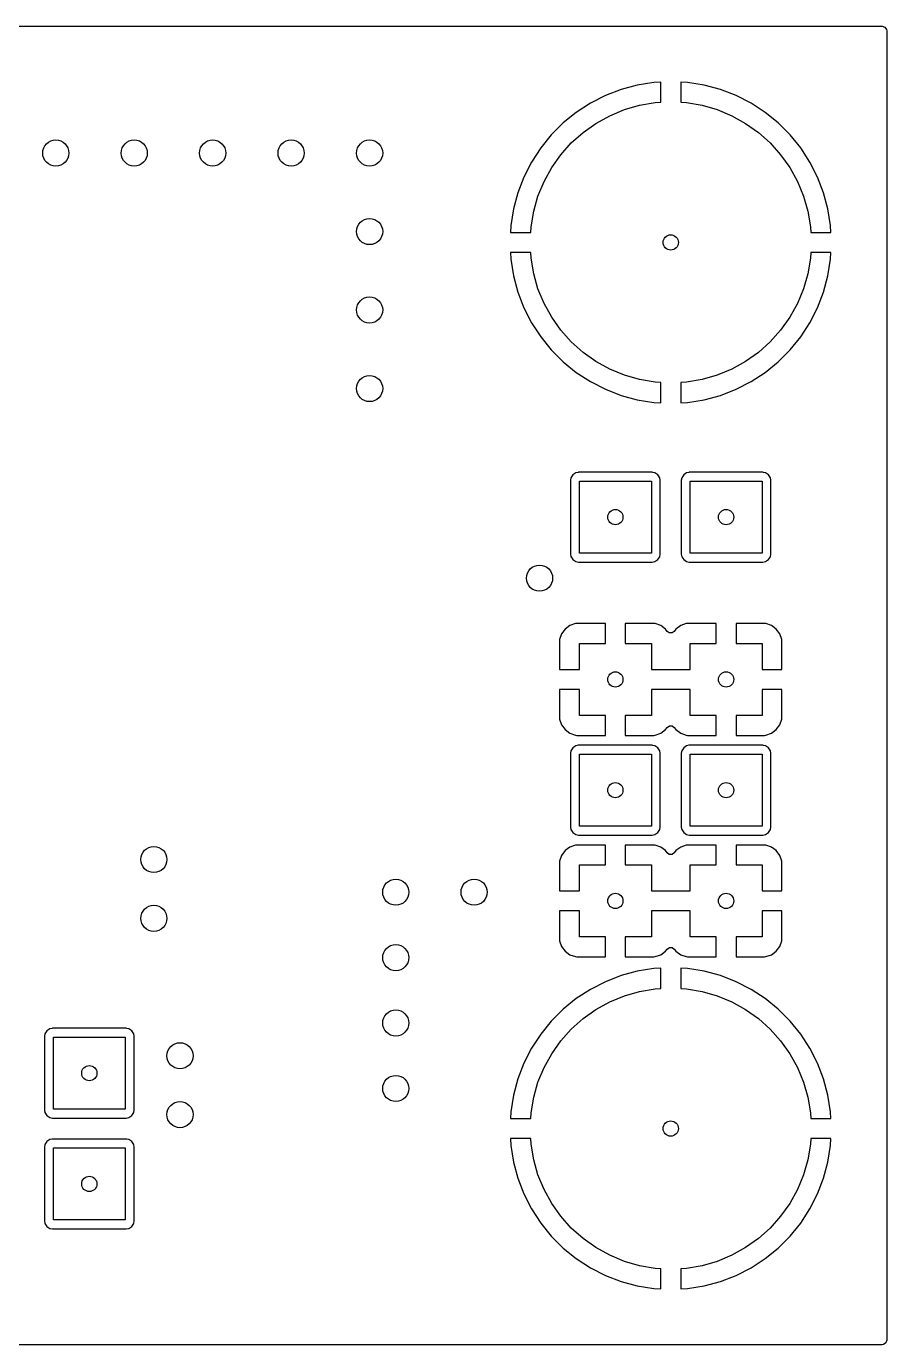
# Model space of a CAD drawing. Extents: x 5.05 to 6.64, y -4.73 to -3.54.
# Drawn here: x 5.864 to 6.642, y -4.729 to -3.539 of the extents above; entities that cross this region are included whole.
import ezdxf

# ---------------------------------------------------------------- set-up
doc = ezdxf.new("R2010")
doc.units = 0
doc.header["$MEASUREMENT"] = 0
doc.layers.add('BLACK', color=7, linetype='CONTINUOUS')

msp = doc.modelspace()

# ---------------------------------------------------------------- linework, layer by layer
at = {"layer": 'BLACK', "linetype": 'CONTINUOUS'}
for p, q in [((5.0554, -3.5389), (6.6376, -3.5389)), ((6.6376, -3.5389), (6.6399, -3.5397)), ((6.6399, -3.5397), (6.6414, -3.5417)), ((6.6414, -3.5417), (6.6416, -3.5429)), ((6.6416, -3.5429), (6.6416, -4.7251)), ((6.4163, -3.592), (6.4016, -3.5959)), ((6.4313, -3.5896), (6.4163, -3.592)), ((6.4163, -3.592), (6.4163, -3.592)), ((6.4375, -3.5893), (6.4313, -3.5896)), ((6.4313, -3.5896), (6.4313, -3.5896)), ((6.4375, -3.6075), (6.4375, -3.5893)), ((6.4375, -3.5893), (6.4375, -3.5893)), ((6.4617, -3.5896), (6.4555, -3.5893)), ((6.4555, -3.5893), (6.4555, -3.6075)), ((6.4767, -3.592), (6.4617, -3.5896)), ((6.4914, -3.5959), (6.4767, -3.592)), ((6.4767, -3.592), (6.4767, -3.592)), ((6.3875, -3.6014), (6.3739, -3.6083)), ((6.4016, -3.5959), (6.3875, -3.6014)), ((6.3875, -3.6014), (6.3875, -3.6014)), ((6.5055, -3.6014), (6.4914, -3.5959)), ((6.5191, -3.6083), (6.5055, -3.6014)), ((6.5055, -3.6014), (6.5055, -3.6014)), ((6.3612, -3.6166), (6.3494, -3.6261)), ((6.3739, -3.6083), (6.3612, -3.6166)), ((6.3739, -3.6083), (6.3739, -3.6083)), ((6.3914, -3.6196), (6.4046, -3.6141)), ((6.4046, -3.6141), (6.4182, -3.6102)), ((6.4182, -3.6102), (6.4323, -3.6078)), ((6.4323, -3.6078), (6.4375, -3.6075)), ((6.4555, -3.6075), (6.4607, -3.6078)), ((6.4607, -3.6078), (6.4748, -3.6102)), ((6.4748, -3.6102), (6.4884, -3.6141)), ((6.4884, -3.6141), (6.5016, -3.6196)), ((6.5318, -3.6166), (6.5191, -3.6083)), ((6.5191, -3.6083), (6.5191, -3.6083)), ((6.5436, -3.6261), (6.5318, -3.6166)), ((6.5318, -3.6166), (6.5318, -3.6166)), ((6.3494, -3.6261), (6.3386, -3.6369)), ((6.3673, -3.6347), (6.3789, -3.6265)), ((6.3789, -3.6265), (6.3914, -3.6196)), ((6.5016, -3.6196), (6.5141, -3.6265)), ((6.5141, -3.6265), (6.5257, -3.6347)), ((6.5544, -3.6369), (6.5436, -3.6261)), ((6.3386, -3.6369), (6.3291, -3.6487)), ((6.3567, -3.6442), (6.3673, -3.6347)), ((6.5257, -3.6347), (6.5363, -3.6442)), ((6.5639, -3.6487), (6.5544, -3.6369)), ((6.3291, -3.6487), (6.3208, -3.6614)), ((6.3472, -3.6548), (6.3567, -3.6442)), ((6.5363, -3.6442), (6.5458, -3.6548)), ((6.5722, -3.6614), (6.5639, -3.6487)), ((6.3208, -3.6614), (6.3139, -3.675)), ((6.3208, -3.6614), (6.3208, -3.6614)), ((6.339, -3.6664), (6.3472, -3.6548)), ((6.5458, -3.6548), (6.554, -3.6664)), ((6.5791, -3.675), (6.5722, -3.6614)), ((6.5722, -3.6614), (6.5722, -3.6614)), ((6.3139, -3.675), (6.3084, -3.6891)), ((6.3139, -3.675), (6.3139, -3.675)), ((6.3321, -3.6789), (6.339, -3.6664)), ((6.554, -3.6664), (6.5609, -3.6789)), ((6.5846, -3.6891), (6.5791, -3.675)), ((6.5791, -3.675), (6.5791, -3.675)), ((6.3084, -3.6891), (6.3045, -3.7038)), ((6.3266, -3.6921), (6.3321, -3.6789)), ((6.5609, -3.6789), (6.5664, -3.6921)), ((6.5885, -3.7038), (6.5846, -3.6891)), ((6.3227, -3.7057), (6.3266, -3.6921)), ((6.5664, -3.6921), (6.5703, -3.7057)), ((6.3045, -3.7038), (6.3021, -3.7188)), ((6.3045, -3.7038), (6.3045, -3.7038)), ((6.3203, -3.7198), (6.3227, -3.7057)), ((6.5703, -3.7057), (6.5727, -3.7198)), ((6.5909, -3.7188), (6.5885, -3.7038)), ((6.5885, -3.7038), (6.5885, -3.7038)), ((6.3021, -3.7188), (6.3018, -3.725)), ((6.3018, -3.725), (6.3018, -3.725)), ((6.3018, -3.725), (6.32, -3.725)), ((6.3021, -3.7188), (6.3021, -3.7188)), ((6.32, -3.725), (6.3203, -3.7198)), ((6.5727, -3.7198), (6.573, -3.725)), ((6.573, -3.725), (6.5912, -3.725)), ((6.5912, -3.725), (6.5909, -3.7188)), ((6.5909, -3.7188), (6.5909, -3.7188)), ((6.5912, -3.725), (6.5912, -3.725)), ((6.3018, -3.743), (6.3021, -3.7492)), ((6.32, -3.743), (6.3018, -3.743)), ((6.3203, -3.7482), (6.32, -3.743)), ((6.3227, -3.7623), (6.3203, -3.7482)), ((6.5727, -3.7482), (6.5703, -3.7623)), ((6.573, -3.743), (6.5727, -3.7482)), ((6.5912, -3.743), (6.573, -3.743)), ((6.5909, -3.7492), (6.5912, -3.743)), ((6.3021, -3.7492), (6.3021, -3.7492)), ((6.3021, -3.7492), (6.3045, -3.7642)), ((6.5885, -3.7642), (6.5909, -3.7492)), ((6.5909, -3.7492), (6.5909, -3.7492)), ((6.3045, -3.7642), (6.3045, -3.7642)), ((6.3045, -3.7642), (6.3084, -3.7789)), ((6.3266, -3.7759), (6.3227, -3.7623)), ((6.5703, -3.7623), (6.5664, -3.7759)), ((6.5846, -3.7789), (6.5885, -3.7642)), ((6.5885, -3.7642), (6.5885, -3.7642)), ((6.3084, -3.7789), (6.3139, -3.793)), ((6.3321, -3.7891), (6.3266, -3.7759)), ((6.5664, -3.7759), (6.5609, -3.7891)), ((6.5791, -3.793), (6.5846, -3.7789)), ((6.3139, -3.793), (6.3139, -3.793)), ((6.3139, -3.793), (6.3208, -3.8066)), ((6.339, -3.8016), (6.3321, -3.7891)), ((6.5609, -3.7891), (6.554, -3.8016)), ((6.5722, -3.8066), (6.5791, -3.793)), ((6.5791, -3.793), (6.5791, -3.793)), ((6.3208, -3.8066), (6.3208, -3.8066)), ((6.3208, -3.8066), (6.3291, -3.8193)), ((6.3472, -3.8132), (6.339, -3.8016)), ((6.554, -3.8016), (6.5458, -3.8132)), ((6.5639, -3.8193), (6.5722, -3.8066)), ((6.5722, -3.8066), (6.5722, -3.8066)), ((6.3291, -3.8193), (6.3291, -3.8193)), ((6.3291, -3.8193), (6.3386, -3.8311)), ((6.3567, -3.8238), (6.3472, -3.8132)), ((6.5458, -3.8132), (6.5363, -3.8238)), ((6.5544, -3.8311), (6.5639, -3.8193)), ((6.5639, -3.8193), (6.5639, -3.8193)), ((6.3386, -3.8311), (6.3494, -3.8419)), ((6.3673, -3.8333), (6.3567, -3.8238)), ((6.5363, -3.8238), (6.5257, -3.8333)), ((6.5436, -3.8419), (6.5544, -3.8311)), ((6.3494, -3.8419), (6.3612, -3.8514)), ((6.3789, -3.8415), (6.3673, -3.8333)), ((6.3914, -3.8484), (6.3789, -3.8415)), ((6.5141, -3.8415), (6.5016, -3.8484)), ((6.5257, -3.8333), (6.5141, -3.8415)), ((6.5318, -3.8514), (6.5436, -3.8419)), ((6.3612, -3.8514), (6.3612, -3.8514)), ((6.3612, -3.8514), (6.3739, -3.8597)), ((6.4046, -3.8539), (6.3914, -3.8484)), ((6.4182, -3.8578), (6.4046, -3.8539)), ((6.4884, -3.8539), (6.4748, -3.8578)), ((6.5016, -3.8484), (6.4884, -3.8539)), ((6.5191, -3.8597), (6.5318, -3.8514)), ((6.5318, -3.8514), (6.5318, -3.8514)), ((6.3739, -3.8597), (6.3739, -3.8597)), ((6.3739, -3.8597), (6.3875, -3.8666)), ((6.3875, -3.8666), (6.3875, -3.8666)), ((6.3875, -3.8666), (6.4016, -3.8721)), ((6.4323, -3.8602), (6.4182, -3.8578)), ((6.4375, -3.8605), (6.4323, -3.8602)), ((6.4375, -3.8787), (6.4375, -3.8605)), ((6.4607, -3.8602), (6.4555, -3.8605)), ((6.4555, -3.8605), (6.4555, -3.8787)), ((6.4748, -3.8578), (6.4607, -3.8602)), ((6.4914, -3.8721), (6.5055, -3.8666)), ((6.5055, -3.8666), (6.5191, -3.8597)), ((6.5055, -3.8666), (6.5055, -3.8666)), ((6.5191, -3.8597), (6.5191, -3.8597)), ((6.4016, -3.8721), (6.4163, -3.876)), ((6.4163, -3.876), (6.4163, -3.876)), ((6.4163, -3.876), (6.4313, -3.8784)), ((6.4313, -3.8784), (6.4313, -3.8784)), ((6.4313, -3.8784), (6.4375, -3.8787)), ((6.4375, -3.8787), (6.4375, -3.8787)), ((6.4555, -3.8787), (6.4617, -3.8784)), ((6.4555, -3.8787), (6.4555, -3.8787)), ((6.4617, -3.8784), (6.4767, -3.876)), ((6.4767, -3.876), (6.4914, -3.8721)), ((6.4767, -3.876), (6.4767, -3.876)), ((6.3564, -3.9464), (6.356, -3.9487)), ((6.356, -3.9487), (6.356, -4.0153)), ((6.3582, -3.9437), (6.3564, -3.9464)), ((6.3609, -3.942), (6.3582, -3.9437)), ((6.3628, -3.9416), (6.3609, -3.942)), ((6.3632, -3.9415), (6.3628, -3.9416)), ((6.4298, -3.9415), (6.3632, -3.9415)), ((6.364, -4.0145), (6.364, -3.9495)), ((6.364, -3.9495), (6.429, -3.9495)), ((6.429, -3.9495), (6.429, -4.0145)), ((6.4303, -3.9416), (6.4298, -3.9415)), ((6.4321, -3.942), (6.4303, -3.9416)), ((6.4348, -3.9437), (6.4321, -3.942)), ((6.4321, -3.942), (6.4321, -3.942)), ((6.4366, -3.9464), (6.4348, -3.9437)), ((6.437, -3.9487), (6.4366, -3.9464)), ((6.437, -4.0153), (6.437, -3.9487)), ((6.4564, -3.9464), (6.456, -3.9487)), ((6.456, -3.9487), (6.456, -4.0153)), ((6.4582, -3.9437), (6.4564, -3.9464)), ((6.4609, -3.942), (6.4582, -3.9437)), ((6.4628, -3.9416), (6.4609, -3.942)), ((6.4632, -3.9415), (6.4628, -3.9416)), ((6.5298, -3.9415), (6.4632, -3.9415)), ((6.464, -4.0145), (6.464, -3.9495)), ((6.464, -3.9495), (6.529, -3.9495)), ((6.529, -3.9495), (6.529, -4.0145)), ((6.5303, -3.9416), (6.5298, -3.9415)), ((6.5321, -3.942), (6.5303, -3.9416)), ((6.5348, -3.9437), (6.5321, -3.942)), ((6.5321, -3.942), (6.5321, -3.942)), ((6.5366, -3.9464), (6.5348, -3.9437)), ((6.537, -3.9487), (6.5366, -3.9464)), ((6.537, -4.0153), (6.537, -3.9487)), ((6.356, -4.0153), (6.3564, -4.0177)), ((6.3564, -4.0177), (6.3566, -4.0179)), ((6.3566, -4.0179), (6.3582, -4.0203)), ((6.3582, -4.0203), (6.3609, -4.0221)), ((6.3609, -4.0221), (6.3632, -4.0226)), ((6.3632, -4.0226), (6.3632, -4.0226)), ((6.3632, -4.0226), (6.4298, -4.0226)), ((6.429, -4.0145), (6.364, -4.0145)), ((6.4298, -4.0226), (6.4321, -4.0221)), ((6.4298, -4.0226), (6.4298, -4.0226)), ((6.4321, -4.0221), (6.4348, -4.0203)), ((6.4348, -4.0203), (6.4366, -4.0177)), ((6.4366, -4.0177), (6.437, -4.0153)), ((6.437, -4.0153), (6.437, -4.0153)), ((6.456, -4.0153), (6.4564, -4.0177)), ((6.4564, -4.0177), (6.4566, -4.0179)), ((6.4566, -4.0179), (6.4582, -4.0203)), ((6.4582, -4.0203), (6.4609, -4.0221)), ((6.4609, -4.0221), (6.4632, -4.0226)), ((6.4632, -4.0226), (6.4632, -4.0226)), ((6.4632, -4.0226), (6.5298, -4.0226)), ((6.529, -4.0145), (6.464, -4.0145)), ((6.5298, -4.0226), (6.5321, -4.0221)), ((6.5298, -4.0226), (6.5298, -4.0226)), ((6.5321, -4.0221), (6.5348, -4.0203)), ((6.5348, -4.0203), (6.5366, -4.0177)), ((6.5366, -4.0177), (6.537, -4.0153)), ((6.3555, -4.0799), (6.3512, -4.0831)), ((6.3606, -4.0781), (6.3555, -4.0799)), ((6.3618, -4.078), (6.3606, -4.0781)), ((6.3875, -4.078), (6.3618, -4.078)), ((6.3875, -4.096), (6.3875, -4.078)), ((6.4312, -4.078), (6.4055, -4.078)), ((6.4055, -4.078), (6.4055, -4.096)), ((6.4324, -4.0781), (6.4312, -4.078)), ((6.4375, -4.0799), (6.4324, -4.0781)), ((6.4324, -4.0781), (6.4324, -4.0781)), ((6.4418, -4.0831), (6.4375, -4.0799)), ((6.4555, -4.0799), (6.4512, -4.0831)), ((6.4606, -4.0781), (6.4555, -4.0799)), ((6.4618, -4.078), (6.4606, -4.0781)), ((6.4875, -4.078), (6.4618, -4.078)), ((6.4875, -4.096), (6.4875, -4.078)), ((6.5312, -4.078), (6.5055, -4.078)), ((6.5055, -4.078), (6.5055, -4.096)), ((6.5324, -4.0781), (6.5312, -4.078)), ((6.5375, -4.0799), (6.5324, -4.0781)), ((6.5324, -4.0781), (6.5324, -4.0781)), ((6.5418, -4.0831), (6.5375, -4.0799)), ((6.3461, -4.0926), (6.346, -4.0938)), ((6.346, -4.0938), (6.346, -4.1195)), ((6.3479, -4.0875), (6.3461, -4.0926)), ((6.3512, -4.0831), (6.3479, -4.0875)), ((6.4433, -4.0851), (6.4418, -4.0831)), ((6.4452, -4.0865), (6.4433, -4.0851)), ((6.4477, -4.0865), (6.4452, -4.0865)), ((6.4497, -4.0851), (6.4477, -4.0865)), ((6.4512, -4.0831), (6.4497, -4.0851)), ((6.5451, -4.0875), (6.5418, -4.0831)), ((6.5469, -4.0926), (6.5451, -4.0875)), ((6.547, -4.0938), (6.5469, -4.0926)), ((6.547, -4.1195), (6.547, -4.0938)), ((6.364, -4.1195), (6.364, -4.096)), ((6.364, -4.096), (6.3875, -4.096)), ((6.4055, -4.096), (6.429, -4.096)), ((6.429, -4.096), (6.429, -4.1195)), ((6.464, -4.1195), (6.464, -4.096)), ((6.464, -4.096), (6.4875, -4.096)), ((6.5055, -4.096), (6.529, -4.096)), ((6.529, -4.096), (6.529, -4.1195)), ((6.346, -4.1195), (6.364, -4.1195)), ((6.429, -4.1195), (6.464, -4.1195)), ((6.529, -4.1195), (6.547, -4.1195)), ((6.364, -4.1375), (6.346, -4.1375)), ((6.346, -4.1375), (6.346, -4.1632)), ((6.364, -4.161), (6.364, -4.1375)), ((6.429, -4.1375), (6.429, -4.161)), ((6.464, -4.1375), (6.429, -4.1375)), ((6.464, -4.161), (6.464, -4.1375)), ((6.547, -4.1375), (6.529, -4.1375)), ((6.529, -4.1375), (6.529, -4.161)), ((6.547, -4.1632), (6.547, -4.1375)), ((6.346, -4.1632), (6.3461, -4.1644)), ((6.3461, -4.1644), (6.3479, -4.1695)), ((6.3875, -4.161), (6.364, -4.161)), ((6.3875, -4.179), (6.3875, -4.161)), ((6.429, -4.161), (6.4055, -4.161)), ((6.4055, -4.161), (6.4055, -4.179)), ((6.4875, -4.161), (6.464, -4.161)), ((6.4875, -4.179), (6.4875, -4.161)), ((6.529, -4.161), (6.5055, -4.161)), ((6.5055, -4.161), (6.5055, -4.179)), ((6.5451, -4.1695), (6.5469, -4.1644)), ((6.5469, -4.1644), (6.547, -4.1632)), ((6.3479, -4.1695), (6.3512, -4.1738)), ((6.3512, -4.1738), (6.3555, -4.1771)), ((6.3555, -4.1771), (6.3606, -4.1788)), ((6.4324, -4.1788), (6.4375, -4.1771)), ((6.4375, -4.1771), (6.4418, -4.1738)), ((6.4418, -4.1738), (6.4433, -4.1719)), ((6.4433, -4.1719), (6.4453, -4.1704)), ((6.4453, -4.1704), (6.4478, -4.1704)), ((6.4478, -4.1704), (6.4497, -4.1719)), ((6.4497, -4.1719), (6.4512, -4.1738)), ((6.4512, -4.1738), (6.4555, -4.1771)), ((6.4555, -4.1771), (6.4606, -4.1788)), ((6.5324, -4.1788), (6.5375, -4.1771)), ((6.5375, -4.1771), (6.5418, -4.1738)), ((6.5418, -4.1738), (6.5451, -4.1695)), ((6.3609, -4.1884), (6.3582, -4.1902)), ((6.3606, -4.1788), (6.3606, -4.1788)), ((6.3606, -4.1788), (6.3618, -4.179)), ((6.3628, -4.188), (6.3609, -4.1884)), ((6.3618, -4.179), (6.3875, -4.179)), ((6.3632, -4.188), (6.3628, -4.188)), ((6.4298, -4.188), (6.3632, -4.188)), ((6.4055, -4.179), (6.4312, -4.179)), ((6.4303, -4.1881), (6.4298, -4.188)), ((6.4321, -4.1884), (6.4303, -4.1881)), ((6.4312, -4.179), (6.4324, -4.1788)), ((6.4348, -4.1902), (6.4321, -4.1884)), ((6.4321, -4.1884), (6.4321, -4.1884)), ((6.4609, -4.1884), (6.4582, -4.1902)), ((6.4606, -4.1788), (6.4606, -4.1788)), ((6.4606, -4.1788), (6.4618, -4.179)), ((6.4628, -4.188), (6.4609, -4.1884)), ((6.4618, -4.179), (6.4875, -4.179)), ((6.4632, -4.188), (6.4628, -4.188)), ((6.5298, -4.188), (6.4632, -4.188)), ((6.5055, -4.179), (6.5312, -4.179)), ((6.5303, -4.1881), (6.5298, -4.188)), ((6.5321, -4.1884), (6.5303, -4.1881)), ((6.5312, -4.179), (6.5324, -4.1788)), ((6.5348, -4.1902), (6.5321, -4.1884)), ((6.5321, -4.1884), (6.5321, -4.1884)), ((6.3564, -4.1929), (6.356, -4.1952)), ((6.356, -4.1952), (6.356, -4.2618)), ((6.3582, -4.1902), (6.3564, -4.1929)), ((6.364, -4.261), (6.364, -4.196)), ((6.364, -4.196), (6.429, -4.196)), ((6.429, -4.196), (6.429, -4.261)), ((6.4366, -4.1929), (6.4348, -4.1902)), ((6.437, -4.1952), (6.4366, -4.1929)), ((6.437, -4.2618), (6.437, -4.1952)), ((6.4564, -4.1929), (6.456, -4.1952)), ((6.456, -4.1952), (6.456, -4.2618)), ((6.4582, -4.1902), (6.4564, -4.1929)), ((6.464, -4.261), (6.464, -4.196)), ((6.464, -4.196), (6.529, -4.196)), ((6.529, -4.196), (6.529, -4.261)), ((6.5366, -4.1929), (6.5348, -4.1902)), ((6.537, -4.1952), (6.5366, -4.1929)), ((6.537, -4.2618), (6.537, -4.1952)), ((6.356, -4.2618), (6.3564, -4.2641)), ((6.3564, -4.2641), (6.3564, -4.2641)), ((6.3564, -4.2641), (6.3582, -4.2668)), ((6.3582, -4.2668), (6.3609, -4.2685)), ((6.3609, -4.2685), (6.3632, -4.269)), ((6.3632, -4.269), (6.3632, -4.269)), ((6.3632, -4.269), (6.4298, -4.269)), ((6.429, -4.261), (6.364, -4.261)), ((6.4298, -4.269), (6.4321, -4.2685)), ((6.4298, -4.269), (6.4298, -4.269)), ((6.4321, -4.2685), (6.4348, -4.2668)), ((6.4348, -4.2668), (6.4366, -4.2641)), ((6.4366, -4.2641), (6.437, -4.2618)), ((6.437, -4.2618), (6.437, -4.2618)), ((6.456, -4.2618), (6.4564, -4.2641)), ((6.4564, -4.2641), (6.4564, -4.2641)), ((6.4564, -4.2641), (6.4582, -4.2668)), ((6.4582, -4.2668), (6.4609, -4.2685)), ((6.4609, -4.2685), (6.4632, -4.269)), ((6.4632, -4.269), (6.4632, -4.269)), ((6.4632, -4.269), (6.5298, -4.269)), ((6.529, -4.261), (6.464, -4.261)), ((6.5298, -4.269), (6.5321, -4.2685)), ((6.5298, -4.269), (6.5298, -4.269)), ((6.5321, -4.2685), (6.5348, -4.2668)), ((6.5348, -4.2668), (6.5366, -4.2641)), ((6.5366, -4.2641), (6.537, -4.2618)), ((6.3512, -4.2831), (6.3479, -4.2875)), ((6.3555, -4.2799), (6.3512, -4.2831)), ((6.3606, -4.2781), (6.3555, -4.2799)), ((6.3618, -4.278), (6.3606, -4.2781)), ((6.3875, -4.278), (6.3618, -4.278)), ((6.3875, -4.296), (6.3875, -4.278)), ((6.4312, -4.278), (6.4055, -4.278)), ((6.4055, -4.278), (6.4055, -4.296)), ((6.4324, -4.2781), (6.4312, -4.278)), ((6.4375, -4.2799), (6.4324, -4.2781)), ((6.4324, -4.2781), (6.4324, -4.2781)), ((6.4418, -4.2831), (6.4375, -4.2799)), ((6.4433, -4.2851), (6.4418, -4.2831)), ((6.4512, -4.2831), (6.4497, -4.2851)), ((6.4555, -4.2799), (6.4512, -4.2831)), ((6.4606, -4.2781), (6.4555, -4.2799)), ((6.4618, -4.278), (6.4606, -4.2781)), ((6.4875, -4.278), (6.4618, -4.278)), ((6.4875, -4.296), (6.4875, -4.278)), ((6.5312, -4.278), (6.5055, -4.278)), ((6.5055, -4.278), (6.5055, -4.296)), ((6.5324, -4.2781), (6.5312, -4.278)), ((6.5375, -4.2799), (6.5324, -4.2781)), ((6.5324, -4.2781), (6.5324, -4.2781)), ((6.5418, -4.2831), (6.5375, -4.2799)), ((6.5451, -4.2875), (6.5418, -4.2831)), ((6.3461, -4.2926), (6.346, -4.2938)), ((6.346, -4.2938), (6.346, -4.3195)), ((6.3479, -4.2875), (6.3461, -4.2926)), ((6.364, -4.3195), (6.364, -4.296)), ((6.364, -4.296), (6.3875, -4.296)), ((6.4055, -4.296), (6.429, -4.296)), ((6.429, -4.296), (6.429, -4.3195)), ((6.4452, -4.2865), (6.4433, -4.2851)), ((6.4477, -4.2865), (6.4452, -4.2865)), ((6.4497, -4.2851), (6.4477, -4.2865)), ((6.464, -4.3195), (6.464, -4.296)), ((6.464, -4.296), (6.4875, -4.296)), ((6.5055, -4.296), (6.529, -4.296)), ((6.529, -4.296), (6.529, -4.3195)), ((6.5469, -4.2926), (6.5451, -4.2875)), ((6.547, -4.2938), (6.5469, -4.2926)), ((6.547, -4.3195), (6.547, -4.2938)), ((6.346, -4.3195), (6.364, -4.3195)), ((6.429, -4.3195), (6.464, -4.3195)), ((6.529, -4.3195), (6.547, -4.3195)), ((6.346, -4.3375), (6.346, -4.3632)), ((6.364, -4.3375), (6.346, -4.3375)), ((6.364, -4.361), (6.364, -4.3375)), ((6.429, -4.3375), (6.429, -4.361)), ((6.464, -4.3375), (6.429, -4.3375)), ((6.464, -4.361), (6.464, -4.3375)), ((6.547, -4.3375), (6.529, -4.3375)), ((6.529, -4.3375), (6.529, -4.361)), ((6.547, -4.3632), (6.547, -4.3375)), ((6.346, -4.3632), (6.3461, -4.3644)), ((6.3461, -4.3644), (6.3479, -4.3695)), ((6.3875, -4.361), (6.364, -4.361)), ((6.3875, -4.379), (6.3875, -4.361)), ((6.429, -4.361), (6.4055, -4.361)), ((6.4055, -4.361), (6.4055, -4.379)), ((6.4875, -4.361), (6.464, -4.361)), ((6.4875, -4.379), (6.4875, -4.361)), ((6.529, -4.361), (6.5055, -4.361)), ((6.5055, -4.361), (6.5055, -4.379)), ((6.5451, -4.3695), (6.5469, -4.3644)), ((6.5469, -4.3644), (6.547, -4.3632)), ((6.3479, -4.3695), (6.3512, -4.3738)), ((6.3512, -4.3738), (6.3555, -4.3771)), ((6.3555, -4.3771), (6.3606, -4.3788)), ((6.3606, -4.3788), (6.3606, -4.3788)), ((6.3606, -4.3788), (6.3618, -4.379)), ((6.3618, -4.379), (6.3875, -4.379)), ((6.4055, -4.379), (6.4312, -4.379)), ((6.4312, -4.379), (6.4324, -4.3788)), ((6.4324, -4.3788), (6.4375, -4.3771)), ((6.4375, -4.3771), (6.4418, -4.3738)), ((6.4418, -4.3738), (6.4433, -4.3719)), ((6.4433, -4.3719), (6.4453, -4.3704)), ((6.4453, -4.3704), (6.4478, -4.3704)), ((6.4478, -4.3704), (6.4497, -4.3719)), ((6.4497, -4.3719), (6.4512, -4.3738)), ((6.4512, -4.3738), (6.4555, -4.3771)), ((6.4555, -4.3771), (6.4606, -4.3788)), ((6.4606, -4.3788), (6.4606, -4.3788)), ((6.4606, -4.3788), (6.4618, -4.379)), ((6.4618, -4.379), (6.4875, -4.379)), ((6.5055, -4.379), (6.5312, -4.379)), ((6.5312, -4.379), (6.5324, -4.3788)), ((6.5324, -4.3788), (6.5375, -4.3771)), ((6.5375, -4.3771), (6.5418, -4.3738)), ((6.5418, -4.3738), (6.5451, -4.3695)), ((6.4313, -4.3896), (6.4163, -4.392)), ((6.4375, -4.3893), (6.4313, -4.3896)), ((6.4313, -4.3896), (6.4313, -4.3896)), ((6.4375, -4.4075), (6.4375, -4.3893)), ((6.4617, -4.3896), (6.4555, -4.3893)), ((6.4555, -4.3893), (6.4555, -4.4075)), ((6.4767, -4.392), (6.4617, -4.3896)), ((6.3875, -4.4014), (6.3739, -4.4083)), ((6.4016, -4.3959), (6.3875, -4.4014)), ((6.3875, -4.4014), (6.3875, -4.4014)), ((6.4163, -4.392), (6.4016, -4.3959)), ((6.4163, -4.392), (6.4163, -4.392)), ((6.4914, -4.3959), (6.4767, -4.392)), ((6.4767, -4.392), (6.4767, -4.392)), ((6.5055, -4.4014), (6.4914, -4.3959)), ((6.5191, -4.4083), (6.5055, -4.4014)), ((6.5055, -4.4014), (6.5055, -4.4014)), ((6.3739, -4.4083), (6.3612, -4.4166)), ((6.3739, -4.4083), (6.3739, -4.4083)), ((6.3914, -4.4196), (6.4046, -4.4141)), ((6.4046, -4.4141), (6.4182, -4.4102)), ((6.4182, -4.4102), (6.4323, -4.4078)), ((6.4323, -4.4078), (6.4375, -4.4075)), ((6.4555, -4.4075), (6.4607, -4.4078)), ((6.4607, -4.4078), (6.4748, -4.4102)), ((6.4748, -4.4102), (6.4884, -4.4141)), ((6.4884, -4.4141), (6.5016, -4.4196)), ((6.5318, -4.4166), (6.5191, -4.4083)), ((6.5191, -4.4083), (6.5191, -4.4083)), ((6.3494, -4.4261), (6.3386, -4.4369)), ((6.3612, -4.4166), (6.3494, -4.4261)), ((6.3673, -4.4347), (6.3789, -4.4265)), ((6.3789, -4.4265), (6.3914, -4.4196)), ((6.5016, -4.4196), (6.5141, -4.4265)), ((6.5141, -4.4265), (6.5257, -4.4347)), ((6.5436, -4.4261), (6.5318, -4.4166)), ((6.5318, -4.4166), (6.5318, -4.4166)), ((6.5544, -4.4369), (6.5436, -4.4261)), ((6.3386, -4.4369), (6.3291, -4.4487)), ((6.3567, -4.4442), (6.3673, -4.4347)), ((6.5257, -4.4347), (6.5363, -4.4442)), ((6.5639, -4.4487), (6.5544, -4.4369)), ((5.8812, -4.4484), (5.8808, -4.4507)), ((5.8808, -4.4507), (5.8808, -4.5173)), ((5.883, -4.4457), (5.8812, -4.4484)), ((5.8857, -4.4439), (5.883, -4.4457)), ((5.8876, -4.4436), (5.8857, -4.4439)), ((5.888, -4.4435), (5.8876, -4.4436)), ((5.9546, -4.4435), (5.888, -4.4435)), ((5.9551, -4.4436), (5.9546, -4.4435)), ((5.9569, -4.4439), (5.9551, -4.4436)), ((5.9596, -4.4457), (5.9569, -4.4439)), ((5.9569, -4.4439), (5.9569, -4.4439)), ((5.9614, -4.4484), (5.9596, -4.4457)), ((5.9618, -4.4507), (5.9614, -4.4484)), ((5.9618, -4.5173), (5.9618, -4.4507)), ((6.3291, -4.4487), (6.3208, -4.4614)), ((6.3472, -4.4548), (6.3567, -4.4442)), ((6.5363, -4.4442), (6.5458, -4.4548)), ((6.5722, -4.4614), (6.5639, -4.4487)), ((5.8888, -4.5165), (5.8888, -4.4515)), ((5.8888, -4.4515), (5.9538, -4.4515)), ((5.9538, -4.4515), (5.9538, -4.5165)), ((6.3208, -4.4614), (6.3139, -4.475)), ((6.3208, -4.4614), (6.3208, -4.4614)), ((6.339, -4.4664), (6.3472, -4.4548)), ((6.5458, -4.4548), (6.554, -4.4664)), ((6.5791, -4.475), (6.5722, -4.4614)), ((6.5722, -4.4614), (6.5722, -4.4614)), ((6.3321, -4.4789), (6.339, -4.4664)), ((6.554, -4.4664), (6.5609, -4.4789)), ((6.3139, -4.475), (6.3084, -4.4891)), ((6.3139, -4.475), (6.3139, -4.475)), ((6.3266, -4.4921), (6.3321, -4.4789)), ((6.5609, -4.4789), (6.5664, -4.4921)), ((6.5846, -4.4891), (6.5791, -4.475)), ((6.5791, -4.475), (6.5791, -4.475)), ((6.3084, -4.4891), (6.3045, -4.5038)), ((6.3227, -4.5057), (6.3266, -4.4921)), ((6.5664, -4.4921), (6.5703, -4.5057)), ((6.5885, -4.5038), (6.5846, -4.4891)), ((6.3045, -4.5038), (6.3021, -4.5188)), ((6.3045, -4.5038), (6.3045, -4.5038)), ((6.3203, -4.5198), (6.3227, -4.5057)), ((6.5703, -4.5057), (6.5727, -4.5198)), ((6.5909, -4.5188), (6.5885, -4.5038)), ((6.5885, -4.5038), (6.5885, -4.5038)), ((5.8808, -4.5173), (5.8812, -4.5196)), ((5.8812, -4.5196), (5.8812, -4.5196)), ((5.8812, -4.5196), (5.883, -4.5223)), ((5.883, -4.5223), (5.8857, -4.5241)), ((5.9538, -4.5165), (5.8888, -4.5165)), ((5.9569, -4.5241), (5.9596, -4.5223)), ((5.9596, -4.5223), (5.9614, -4.5196)), ((5.9614, -4.5196), (5.9618, -4.5173)), ((6.3021, -4.5188), (6.3018, -4.525)), ((6.3021, -4.5188), (6.3021, -4.5188)), ((6.32, -4.525), (6.3203, -4.5198)), ((6.5727, -4.5198), (6.573, -4.525)), ((6.5912, -4.525), (6.5909, -4.5188)), ((6.5909, -4.5188), (6.5909, -4.5188)), ((5.8857, -4.5241), (5.888, -4.5245)), ((5.888, -4.5245), (5.888, -4.5245)), ((5.888, -4.5245), (5.9546, -4.5245)), ((5.9546, -4.5245), (5.9569, -4.5241)), ((5.9546, -4.5245), (5.9546, -4.5245)), ((6.3018, -4.525), (6.3018, -4.525)), ((6.3018, -4.525), (6.32, -4.525)), ((6.573, -4.525), (6.5912, -4.525)), ((6.5912, -4.525), (6.5912, -4.525)), ((5.883, -4.5457), (5.8812, -4.5484)), ((5.8857, -4.5439), (5.883, -4.5457)), ((5.8876, -4.5436), (5.8857, -4.5439)), ((5.888, -4.5435), (5.8876, -4.5436)), ((5.9546, -4.5435), (5.888, -4.5435)), ((5.9551, -4.5436), (5.9546, -4.5435)), ((5.9569, -4.5439), (5.9551, -4.5436)), ((5.9596, -4.5457), (5.9569, -4.5439)), ((5.9569, -4.5439), (5.9569, -4.5439)), ((5.9614, -4.5484), (5.9596, -4.5457)), ((6.3018, -4.543), (6.3021, -4.5492)), ((6.32, -4.543), (6.3018, -4.543)), ((6.3203, -4.5482), (6.32, -4.543)), ((6.573, -4.543), (6.5727, -4.5482)), ((6.5912, -4.543), (6.573, -4.543)), ((6.5909, -4.5492), (6.5912, -4.543)), ((5.8812, -4.5484), (5.8808, -4.5507)), ((5.8808, -4.5507), (5.8808, -4.6173)), ((5.8888, -4.6165), (5.8888, -4.5515)), ((5.8888, -4.5515), (5.9538, -4.5515)), ((5.9538, -4.5515), (5.9538, -4.6165)), ((5.9618, -4.5507), (5.9614, -4.5484)), ((5.9618, -4.6173), (5.9618, -4.5507)), ((6.3021, -4.5492), (6.3021, -4.5492)), ((6.3021, -4.5492), (6.3045, -4.5642)), ((6.3227, -4.5623), (6.3203, -4.5482)), ((6.5727, -4.5482), (6.5703, -4.5623)), ((6.5885, -4.5642), (6.5909, -4.5492)), ((6.5909, -4.5492), (6.5909, -4.5492)), ((6.3045, -4.5642), (6.3045, -4.5642)), ((6.3045, -4.5642), (6.3084, -4.5789)), ((6.3266, -4.5759), (6.3227, -4.5623)), ((6.5703, -4.5623), (6.5664, -4.5759)), ((6.5846, -4.5789), (6.5885, -4.5642)), ((6.5885, -4.5642), (6.5885, -4.5642)), ((6.3084, -4.5789), (6.3139, -4.593)), ((6.3321, -4.5891), (6.3266, -4.5759)), ((6.5664, -4.5759), (6.5609, -4.5891)), ((6.5791, -4.593), (6.5846, -4.5789)), ((6.3139, -4.593), (6.3139, -4.593)), ((6.3139, -4.593), (6.3208, -4.6066)), ((6.339, -4.6016), (6.3321, -4.5891)), ((6.5609, -4.5891), (6.554, -4.6016)), ((6.5722, -4.6066), (6.5791, -4.593)), ((6.5791, -4.593), (6.5791, -4.593)), ((6.3472, -4.6132), (6.339, -4.6016)), ((6.554, -4.6016), (6.5458, -4.6132)), ((5.8808, -4.6173), (5.8812, -4.6196)), ((5.9538, -4.6165), (5.8888, -4.6165)), ((5.9614, -4.6196), (5.9618, -4.6173)), ((6.3208, -4.6066), (6.3208, -4.6066)), ((6.3208, -4.6066), (6.3291, -4.6193)), ((6.3567, -4.6238), (6.3472, -4.6132)), ((6.5458, -4.6132), (6.5363, -4.6238)), ((6.5639, -4.6193), (6.5722, -4.6066)), ((6.5722, -4.6066), (6.5722, -4.6066)), ((5.8812, -4.6196), (5.8812, -4.6196)), ((5.8812, -4.6196), (5.883, -4.6223)), ((5.883, -4.6223), (5.8857, -4.6241)), ((5.8857, -4.6241), (5.888, -4.6245)), ((5.888, -4.6245), (5.888, -4.6245)), ((5.888, -4.6245), (5.9546, -4.6245)), ((5.9546, -4.6245), (5.9569, -4.6241)), ((5.9546, -4.6245), (5.9546, -4.6245)), ((5.9569, -4.6241), (5.9596, -4.6223)), ((5.9596, -4.6223), (5.9614, -4.6196)), ((6.3291, -4.6193), (6.3291, -4.6193)), ((6.3291, -4.6193), (6.3386, -4.6311)), ((6.3673, -4.6333), (6.3567, -4.6238)), ((6.5363, -4.6238), (6.5257, -4.6333)), ((6.5544, -4.6311), (6.5639, -4.6193)), ((6.5639, -4.6193), (6.5639, -4.6193)), ((6.3386, -4.6311), (6.3494, -4.6419)), ((6.3789, -4.6415), (6.3673, -4.6333)), ((6.5257, -4.6333), (6.5141, -4.6415)), ((6.5436, -4.6419), (6.5544, -4.6311)), ((6.3494, -4.6419), (6.3612, -4.6514)), ((6.3612, -4.6514), (6.3612, -4.6514)), ((6.3612, -4.6514), (6.3739, -4.6597)), ((6.3914, -4.6484), (6.3789, -4.6415)), ((6.4046, -4.6539), (6.3914, -4.6484)), ((6.5016, -4.6484), (6.4884, -4.6539)), ((6.5141, -4.6415), (6.5016, -4.6484)), ((6.5191, -4.6597), (6.5318, -4.6514)), ((6.5318, -4.6514), (6.5436, -4.6419)), ((6.5318, -4.6514), (6.5318, -4.6514)), ((6.3739, -4.6597), (6.3739, -4.6597)), ((6.3739, -4.6597), (6.3875, -4.6666)), ((6.4182, -4.6578), (6.4046, -4.6539)), ((6.4323, -4.6602), (6.4182, -4.6578)), ((6.4375, -4.6605), (6.4323, -4.6602)), ((6.4375, -4.6787), (6.4375, -4.6605)), ((6.4607, -4.6602), (6.4555, -4.6605)), ((6.4555, -4.6605), (6.4555, -4.6787)), ((6.4748, -4.6578), (6.4607, -4.6602)), ((6.4884, -4.6539), (6.4748, -4.6578)), ((6.5055, -4.6666), (6.5191, -4.6597)), ((6.5191, -4.6597), (6.5191, -4.6597)), ((6.3875, -4.6666), (6.3875, -4.6666)), ((6.3875, -4.6666), (6.4016, -4.6721)), ((6.4016, -4.6721), (6.4163, -4.676)), ((6.4163, -4.676), (6.4163, -4.676)), ((6.4163, -4.676), (6.4313, -4.6784)), ((6.4617, -4.6784), (6.4767, -4.676)), ((6.4767, -4.676), (6.4914, -4.6721)), ((6.4767, -4.676), (6.4767, -4.676)), ((6.4914, -4.6721), (6.5055, -4.6666)), ((6.5055, -4.6666), (6.5055, -4.6666)), ((6.4313, -4.6784), (6.4313, -4.6784)), ((6.4313, -4.6784), (6.4375, -4.6787)), ((6.4375, -4.6787), (6.4375, -4.6787)), ((6.4555, -4.6787), (6.4617, -4.6784)), ((6.4555, -4.6787), (6.4555, -4.6787)), ((6.6376, -4.7291), (5.0554, -4.7291)), ((6.6388, -4.7289), (6.6376, -4.7291)), ((6.6408, -4.7274), (6.6388, -4.7289)), ((6.6416, -4.7251), (6.6408, -4.7274))]:
    msp.add_line(p, q, dxfattribs=at)
at = {"layer": 'BLACK'}
for centre, radius in [((5.891, -3.6533), 0.0118), ((5.9619, -3.6533), 0.0118), ((6.0327, -3.6533), 0.0118), ((6.1036, -3.6533), 0.0118), ((6.1745, -3.6533), 0.0118), ((6.1745, -3.7242), 0.0118), ((6.4465, -3.734), 0.00689), ((6.1745, -3.795), 0.0118), ((6.1745, -3.8659), 0.0118), ((6.3965, -3.982), 0.00689), ((6.4965, -3.982), 0.00689), ((6.328, -4.0371), 0.0118), ((6.3965, -4.1285), 0.00689), ((6.4965, -4.1285), 0.00689), ((6.3965, -4.2285), 0.00689), ((6.4965, -4.2285), 0.00689), ((5.9796, -4.2911), 0.0118), ((6.1981, -4.3206), 0.0118), ((6.2689, -4.3206), 0.0118), ((6.3965, -4.3285), 0.00689), ((6.4965, -4.3285), 0.00689), ((5.9796, -4.3442), 0.0118), ((6.1981, -4.3797), 0.0118), ((6.1981, -4.4387), 0.0118), ((6.0032, -4.4683), 0.0118), ((5.9213, -4.484), 0.00689), ((6.1981, -4.4978), 0.0118), ((6.0032, -4.5214), 0.0118), ((6.4465, -4.534), 0.00689), ((5.9213, -4.584), 0.00689)]:
    msp.add_circle(centre, radius, dxfattribs=at)

doc.saveas('drawing.dxf')
